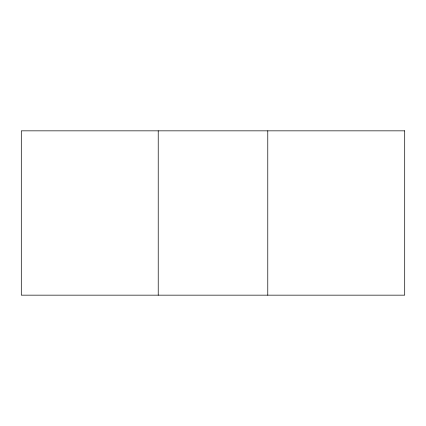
<?xml version="1.0" encoding="UTF-8"?>
<svg xmlns="http://www.w3.org/2000/svg" width="426" height="426" viewBox="0 0 426 426"><rect width="100%" height="100%" fill="white"/><g stroke="black" fill="none" stroke-linecap="round" stroke-linejoin="round"><path stroke-width="0.64" d="M267.773 130.841L267.773 295.159M158.227 130.841L158.227 295.159M404.7 130.841L21.3 130.841L21.3 295.159L404.7 295.159L404.7 130.841"/></g></svg>
